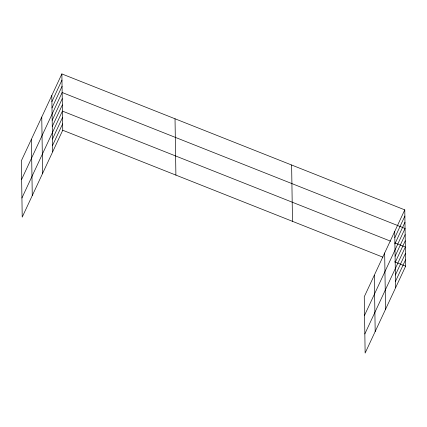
<?xml version="1.0" encoding="UTF-8"?>
<svg xmlns="http://www.w3.org/2000/svg" width="427" height="427" viewBox="0 0 427 427"><rect width="100%" height="100%" fill="white"/><g stroke="black" fill="none" stroke-linecap="round" stroke-linejoin="round"><path stroke-width="0.64" d="M61.867 73.919L21.35 160.808L22.22 217.129L62.737 130.24L61.867 73.919L404.78 209.87L405.65 266.192L365.133 353.081L364.263 296.76L404.78 209.87M51.891 101.706L61.963 80.116M51.987 107.903L62.059 86.313M21.638 179.393L62.155 92.504L405.068 228.456L364.551 315.345M52.179 120.297L62.251 98.701M52.275 126.488L62.342 104.898M21.921 197.984L62.438 111.095L390.593 241.191M52.468 139.069L62.539 117.478M52.569 145.452L62.636 123.857M394.81 237.658L404.876 216.062M394.906 243.854L404.972 222.259M395.092 256.243L405.164 234.653M395.188 262.44L405.26 240.844M364.839 333.93L405.356 247.041L394.9 242.899M395.386 275.02L405.453 253.424M395.482 281.398L405.554 259.808M62.737 130.24L382.896 257.171M394.58 261.804L405.65 266.192M394.713 231.461L395.583 287.782M384.663 253.008L385.533 309.329M374.314 275.212L375.184 331.533M291.62 165.003L292.49 221.33M175.027 118.781L175.897 175.107M51.8 95.515L52.665 151.836M41.75 117.062L42.62 173.383M31.395 139.261L32.265 195.582"/></g></svg>
